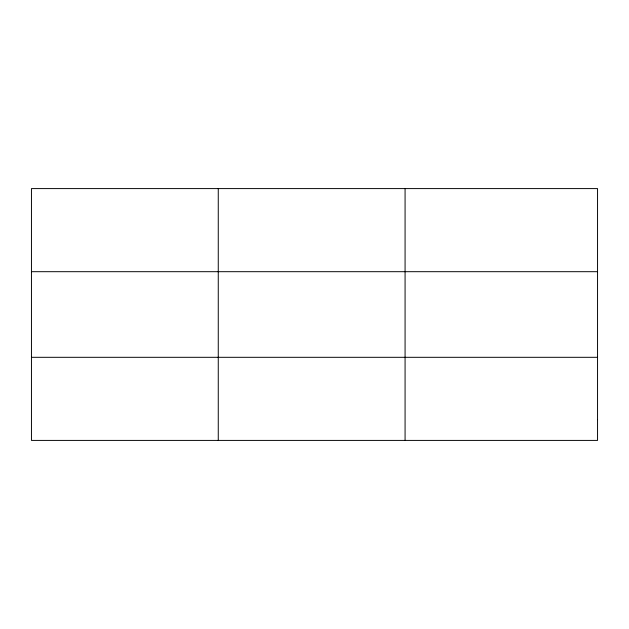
<?xml version="1.0" encoding="UTF-8"?>
<svg xmlns="http://www.w3.org/2000/svg" width="629" height="629" viewBox="0 0 629 629"><rect width="100%" height="100%" fill="white"/><g stroke="black" fill="none" stroke-linecap="round" stroke-linejoin="round"><path stroke-width="0.94" d="M218.263 188.59L218.263 440.41M405.076 188.59L405.076 440.41M31.45 271.689L597.55 271.689M31.45 357.311L597.55 357.311M597.55 419.637L597.55 440.41L31.45 440.41L31.45 188.59L597.55 188.59L597.55 419.637"/></g></svg>
